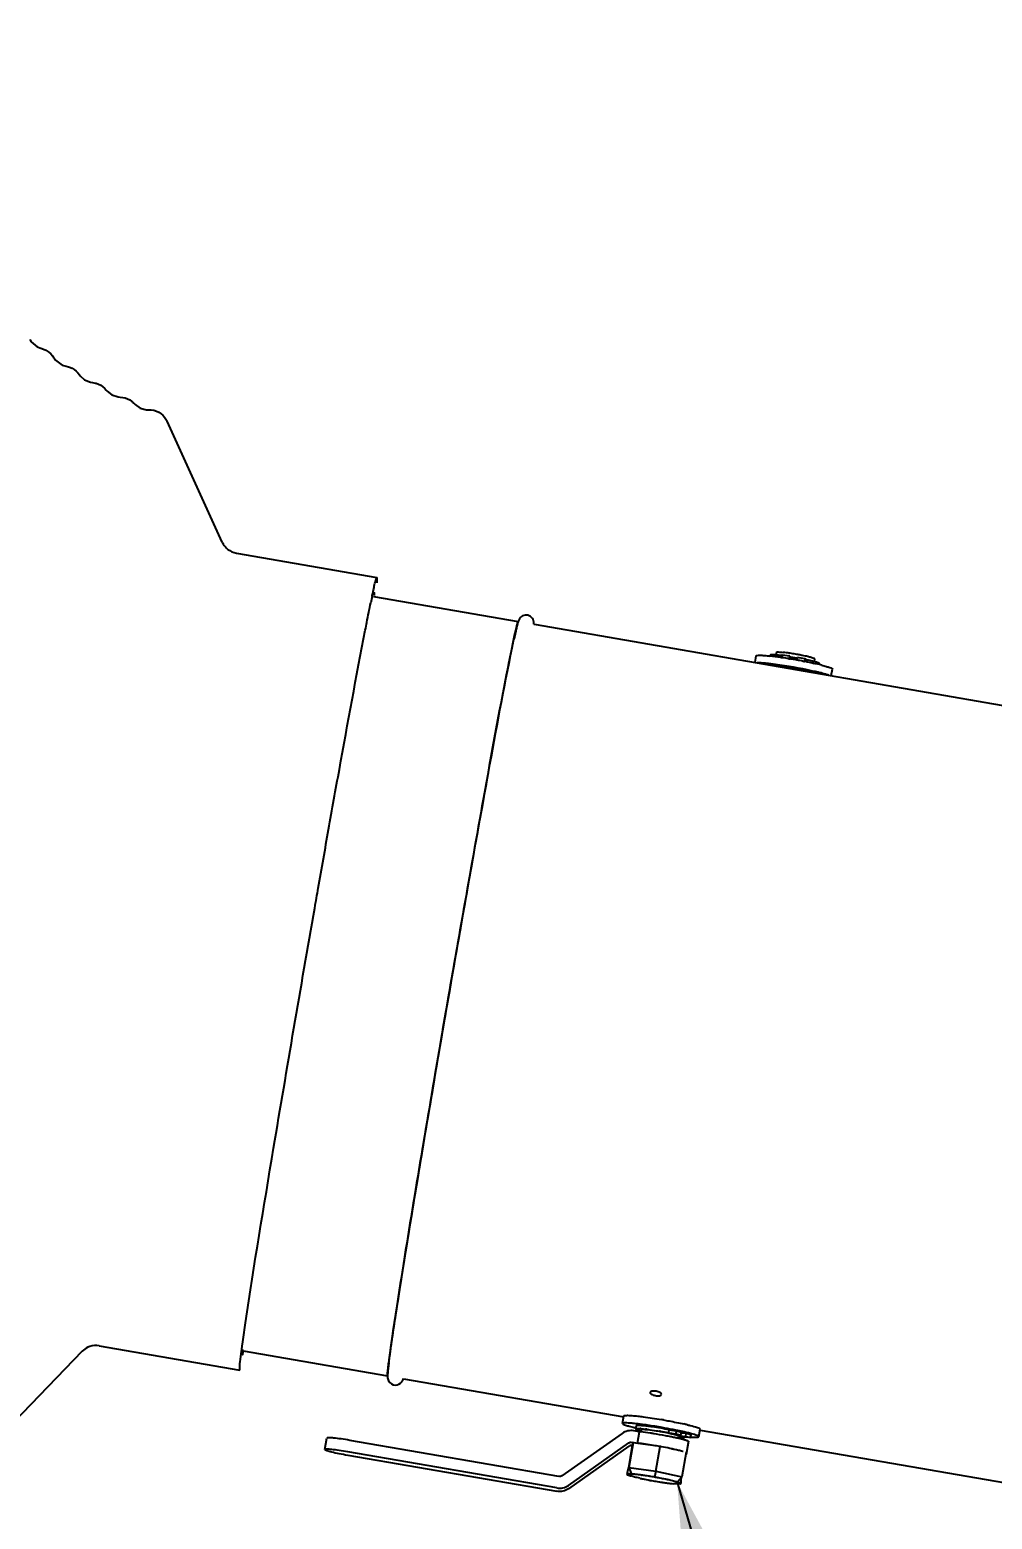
# Model space of a CAD drawing. Header units: millimetres. Extents: x 6781 to 13993, y -7973 to 4183.
# Drawn here: x 7874.6 to 8123.4, y 2833 to 3218.2 of the extents above; entities that cross this region are included whole.
import ezdxf

# ---------------------------------------------------------------- set-up
doc = ezdxf.new("R2010")
doc.units = ezdxf.units.MM
doc.header["$LTSCALE"] = 307.34
doc.header["$PDMODE"] = 3
doc.header["$PDSIZE"] = 8
doc.layers.get('0').update_dxf_attribs({"linetype": 'CONTINUOUS'})
doc.layers.get('Defpoints').update_dxf_attribs({"linetype": 'CONTINUOUS'})
doc.styles.get("Standard").update_dxf_attribs({"font": 'calibri.ttf'})
doc.dimstyles.new('DIMSTYLE_1', dxfattribs={"dimtxt": 40, "dimasz": 35, "dimexe": 1.5, "dimexo": 1, "dimgap": 1, "dimtad": 1, "dimdsep": 46, "dimtxsty": 'Standard', "dimblk": '_FILLED', "dimblk1": '_FILLED', "dimblk2": '_FILLED', "dimcen": 0.09, "dimazin": 2, "dimtp": 0.01, "dimtm": 0.01, "dimtfac": 1, "dimtofl": 0, "dimtmove": 0, "dimatfit": 3, "dimldrblk": '_FILLED', "dimfxl": 1, "dimtolj": 1, "dimarcsym": 0})
doc.dimstyles.get("Standard").update_dxf_attribs({"dimtxt": 35, "dimasz": 35, "dimexe": 1.5, "dimexo": 1, "dimtad": 1, "dimdsep": 46, "dimtxsty": 'Standard', "dimblk": '_FILLED', "dimblk1": '_FILLED', "dimblk2": '_FILLED', "dimcen": 0.09, "dimazin": 2, "dimtol": 1, "dimtp": 0.01, "dimtm": 0.01, "dimtfac": 1, "dimtofl": 0, "dimtmove": 0, "dimatfit": 3, "dimldrblk": '_FILLED', "dimfxl": 1, "dimtolj": 1, "dimarcsym": 0})

# ---------------------------------------------------------------- blocks, each defined once
blk = doc.blocks.new('_FILLED')
at = {"color": 0, "linetype": 'ByBlock'}
blk.add_solid([(0, 0), (-1, 0.214), (-1, -0.214)], dxfattribs=at)
blk = doc.blocks.new('*D575')
at = {"color": 0, "linetype": 'Continuous', "lineweight": -2}
for p, q in [((7353.4, 3070.86), (7353.4, 3460.04)), ((7388.4, 3458.54), (9950.73, 3458.54)), ((9985.73, 3045.68), (9985.73, 3460.04))]:
    blk.add_line(p, q, dxfattribs=at)
at = {"layer": 'Defpoints', "color": 0}
for p in [(9985.73, 3458.54), (7353.4, 3069.86), (9985.73, 3044.68)]:
    blk.add_point(p, dxfattribs=at)
at = {"color": 0, "linetype": 'ByBlock', "lineweight": -2, "xscale": 35, "yscale": 35, "zscale": 35, "rotation": 180}
blk.add_blockref('_FILLED', (7353.4, 3458.54), dxfattribs=at)
at = {"color": 0, "linetype": 'ByBlock', "lineweight": -2, "xscale": 35, "yscale": 35, "zscale": 35}
blk.add_blockref('_FILLED', (9985.73, 3458.54), dxfattribs=at)
at = {"color": 0, "lineweight": 25, "insert": (8687.25, 3479.94), "char_height": 40, "attachment_point": 5}
blk.add_mtext('\\A1;\\A1;C', dxfattribs=at)

msp = doc.modelspace()

# ---------------------------------------------------------------- linework, layer by layer
at = {"color": 0, "linetype": 'Continuous', "lineweight": 25}
for p, q in [((7874.55529, 3138.04516), (7874.55452, 3138.0467)), ((7877.39081, 3135.822), (7877.39859, 3135.82015)), ((7877.39816, 3135.81971), (7878.06543, 3135.61135)), ((7880.81357, 3133.2758), (7880.81261, 3133.27742)), ((7883.93226, 3131.14792), (7883.93734, 3131.14707)), ((7883.937, 3131.14662), (7884.59985, 3130.98802)), ((7890.2569, 3127.01031), (7890.7905, 3126.92422)), ((7890.7905, 3126.92422), (7890.79174, 3126.92409)), ((7890.7915, 3126.92363), (7891.4493, 3126.81264)), ((7897.37155, 3123.22413), (7897.92598, 3123.17266)), ((7897.92633, 3123.17216), (7898.57899, 3123.10695)), ((7904.73461, 3119.92573), (7905.30448, 3119.91126)), ((7905.30454, 3119.91075), (7905.95248, 3119.88996)), ((7924.30482, 3085.6749), (7910.04638, 3116.96041)), ((7927.98086, 3082.84345), (7964.2978, 3076.55739)), ((7964.29777, 3076.55739), (7964.26604, 3075.14255)), ((7963.06542, 3071.73566), (7963.08856, 3071.84419)), ((7963.44504, 3071.63064), (8000.78925, 3065.16677)), ((7963.59289, 3071.60505), (7963.59339, 3071.62733)), ((7963.63679, 3071.85645), (7963.63907, 3071.88895)), ((7961.23711, 3062.63453), (7961.24434, 3062.67173)), ((7961.28018, 3062.8944), (7961.28724, 3062.93055)), ((8000.0144, 3061.96362), (8000.071, 3062.21868)), ((8000.21729, 3062.8646), (8000.22432, 3062.8963)), ((8000.21799, 3062.86883), (8000.23702, 3062.95132)), ((8000.23706, 3062.952), (8000.21812, 3062.86962)), ((8000.22432, 3062.8963), (8000.23568, 3062.94366)), ((8000.78976, 3065.16667), (8000.78899, 3065.16681)), ((8000.78953, 3065.16609), (8000.78917, 3065.16657)), ((8000.79127, 3065.1664), (8000.78976, 3065.16667)), ((8004.9227, 3064.45132), (8160.56444, 3037.51145)), ((7999.11047, 3058.0926), (7999.08475, 3057.96628)), ((7999.16531, 3058.41877), (7999.14044, 3058.29774)), ((7999.18772, 3058.03695), (7999.19522, 3058.07407)), ((7999.19673, 3058.09065), (7999.20385, 3058.12548)), ((7999.19777, 3058.03618), (7999.20533, 3058.07329)), ((7999.25351, 3058.36791), (7999.26082, 3058.40357)), ((7999.83989, 3061.16369), (7999.89368, 3061.41242)), ((8062.04773, 3054.56361), (8062.34818, 3056.29036)), ((8065.93759, 3056.21031), (8065.98242, 3056.46797)), ((8067.58194, 3057.20211), (8067.4601, 3056.50185)), ((8068.82023, 3056.35905), (8068.73164, 3055.8499)), ((8068.74004, 3055.85133), (8068.86611, 3055.83291)), ((8069.05823, 3056.48654), (8068.82023, 3056.35905)), ((8068.86611, 3055.83291), (8068.9649, 3055.81837)), ((8069.05823, 3056.48654), (8068.9425, 3055.8214)), ((8071.02703, 3056.15185), (8069.05823, 3056.48654)), ((8070.69535, 3055.55041), (8070.91385, 3055.51489)), ((8070.82359, 3056.97593), (8070.92988, 3056.96026)), ((8070.91385, 3055.51489), (8071.09092, 3055.48583)), ((8071.02703, 3056.15185), (8070.9151, 3055.50856)), ((8071.16402, 3055.89), (8071.02703, 3056.15185)), ((8071.16402, 3055.89), (8071.09274, 3055.48034)), ((8072.99582, 3055.81716), (8072.88344, 3055.17125)), ((8074.96462, 3055.48247), (8072.99582, 3055.81716)), ((8074.51194, 3054.87813), (8074.74123, 3054.83417)), ((8074.74123, 3054.83417), (8074.84082, 3054.81494)), ((8074.96462, 3055.48247), (8074.84765, 3054.8102)), ((8075.39551, 3055.24127), (8074.96462, 3055.48247)), ((8075.30442, 3054.71777), (8075.39551, 3055.24127)), ((8077.11757, 3054.35089), (8077.23096, 3054.3264)), ((8077.43392, 3055.4879), (8077.31135, 3054.78348)), ((8078.64009, 3053.96133), (8078.69147, 3054.25664)), ((8081.75471, 3051.15255), (8082.05213, 3052.86193)), ((7969.04357, 2884.98639), (7969.07416, 2885.1864)), ((7930.22806, 2883.18727), (7930.32233, 2883.81987)), ((7892.50585, 2877.89096), (7928.82279, 2871.6049)), ((7967.36475, 2873.33038), (7967.90957, 2877.34724)), ((7967.82128, 2877.41347), (7967.80355, 2877.28861)), ((7967.82128, 2877.41347), (7967.80925, 2877.32261)), ((7967.81435, 2877.35844), (7967.8096, 2877.32257)), ((7967.82662, 2877.45101), (7967.80996, 2877.3338)), ((7967.89547, 2877.24809), (7967.92011, 2877.42126)), ((7967.89553, 2877.24839), (7967.90428, 2877.31003)), ((7967.90428, 2877.31003), (7967.92309, 2877.43668)), ((7967.90938, 2877.34585), (7967.90957, 2877.34724)), ((7967.90957, 2877.34724), (7967.92286, 2877.43671)), ((7967.91475, 2877.38367), (7967.91918, 2877.41477)), ((7967.91571, 2877.39031), (7967.92017, 2877.42163)), ((7967.91918, 2877.41477), (7967.92011, 2877.42126)), ((7888.09199, 2876.45977), (7864.14774, 2851.78673)), ((7929.27328, 2876.48958), (7929.32772, 2876.89524)), ((7929.67556, 2876.53164), (7967.01977, 2870.06777)), ((7967.24337, 2873.12558), (7967.2432, 2873.12419)), ((7967.36154, 2873.30473), (7967.36482, 2873.33077)), ((7967.36187, 2873.30658), (7967.36475, 2873.33038)), ((7967.36487, 2873.3305), (7967.36805, 2873.35574)), ((7928.82279, 2871.6049), (7928.85456, 2873.01973)), ((7967.01977, 2870.06777), (7967.02279, 2870.076)), ((7967.0198, 2870.06797), (7967.02137, 2870.06779)), ((7967.04559, 2870.12235), (7967.04419, 2870.05437)), ((7967.04662, 2870.14087), (7967.04502, 2870.05449)), ((7967.04608, 2870.1406), (7967.04559, 2870.12235)), ((7967.24094, 2872.31205), (7967.22868, 2872.20622)), ((7967.27038, 2872.56224), (7967.28889, 2872.716)), ((7971.15322, 2869.35231), (8028.11744, 2859.49244)), ((8034.91954, 2865.81873), (8034.91726, 2865.80759)), ((8037.87074, 2865.28099), (8037.87371, 2865.3074)), ((8027.81875, 2857.78327), (8028.16072, 2859.74867)), ((8031.7059, 2859.681), (8031.77473, 2859.67325)), ((7950.84137, 2851.06017), (7951.35433, 2854.00827)), ((8027.72068, 2855.21656), (8012.07009, 2844.22354)), ((8032.13952, 2855.63769), (8030.70778, 2855.88551)), ((8031.30635, 2857.17643), (8031.16956, 2856.39027)), ((8031.62656, 2852.68959), (8032.13952, 2855.63769)), ((8032.5981, 2856.14171), (8032.4995, 2855.57505)), ((8039.77402, 2856.14437), (8039.63723, 2855.35821)), ((8039.63723, 2855.35821), (8041.61857, 2855.10279)), ((8039.77402, 2856.14437), (8041.75536, 2855.88895)), ((8040.46723, 2854.2937), (8040.30859, 2854.32601)), ((8041.02419, 2854.98296), (8040.62894, 2855.02758)), ((8041.61857, 2855.10279), (8041.75536, 2855.88895)), ((8041.61857, 2855.10279), (8042.86919, 2854.77469)), ((8041.75536, 2855.88895), (8043.00598, 2855.56085)), ((8042.86919, 2854.77469), (8041.87697, 2854.88669)), ((8041.87955, 2854.69947), (8044.11981, 2854.44658)), ((8042.02429, 2855.96345), (8041.91346, 2855.98658)), ((8042.45008, 2854.4275), (8042.35525, 2853.88253)), ((8042.86919, 2854.77469), (8043.00598, 2855.56085)), ((8042.9377, 2855.38162), (8044.2566, 2855.23274)), ((8043.81397, 2854.26242), (8043.87877, 2854.17991)), ((8045.37042, 2854.11848), (8043.94926, 2854.24991)), ((8044.11981, 2854.44658), (8044.2566, 2855.23274)), ((8044.11981, 2854.44658), (8045.37042, 2854.11848)), ((8044.25681, 2855.46626), (8044.20473, 2855.47868)), ((8044.2566, 2855.23274), (8045.50721, 2854.90464)), ((8045.37042, 2854.11848), (8045.50721, 2854.90464)), ((8047.52271, 2854.35485), (8047.86468, 2856.32024)), ((8047.82337, 2856.08156), (8126.79639, 2842.4122)), ((7950.84134, 2851.06001), (7950.84091, 2851.05488)), ((8010.81035, 2841.10821), (7956.75255, 2850.46501)), ((8011.32331, 2844.05631), (7957.26551, 2853.41311)), ((8013.79745, 2841.77715), (8029.44804, 2852.77017)), ((8029.44804, 2851.90343), (8013.79745, 2840.91041)), ((8030.31864, 2852.20894), (8029.20723, 2845.82139)), ((8030.5568, 2852.74528), (8029.44539, 2846.35773)), ((8030.19482, 2852.93741), (8031.62656, 2852.68959)), ((8030.2918, 2852.05387), (8030.19482, 2852.07066)), ((8030.5568, 2852.74528), (8030.31864, 2852.20894)), ((8037.49894, 2851.81734), (8030.5568, 2852.74528)), ((8036.38753, 2845.42979), (8037.49894, 2851.81734)), ((8037.50136, 2851.81514), (8037.38292, 2851.8363)), ((8037.59919, 2851.79756), (8037.50136, 2851.81514)), ((8037.81186, 2851.75903), (8037.59919, 2851.79756)), ((8041.48248, 2850.94725), (8040.56348, 2851.14798)), ((8044.20292, 2850.35305), (8043.09151, 2843.9655)), ((8044.8397, 2853.18681), (8044.32674, 2850.23871)), ((8044.32674, 2849.8772), (8044.8397, 2852.8253)), ((8044.32674, 2849.8772), (8044.32674, 2850.23871)), ((8044.8397, 2852.8253), (8044.8397, 2853.18681)), ((7956.75255, 2849.59827), (8010.81035, 2840.24146)), ((8029.20723, 2845.82139), (8029.44539, 2846.35773)), ((8029.44539, 2846.35773), (8030.08707, 2844.68751)), ((8029.44539, 2846.35773), (8036.38753, 2845.42979)), ((8029.7457, 2844.54364), (8029.88082, 2844.22302)), ((8032.36854, 2843.58843), (8032.4408, 2843.57285)), ((8032.58516, 2844.4293), (8032.65992, 2844.41935)), ((8032.58824, 2844.42926), (8032.65998, 2844.41971)), ((8032.65638, 2844.43157), (8032.59291, 2844.44008)), ((8036.38753, 2845.42979), (8036.09914, 2843.88388)), ((8036.38753, 2845.42979), (8043.09151, 2843.9655)), ((8039.19748, 2842.40917), (8039.12573, 2842.41872)), ((8039.12927, 2842.4065), (8039.19273, 2842.39799)), ((8041.90496, 2842.61577), (8043.09151, 2843.9655)), ((8043.04778, 2843.86715), (8042.93223, 2843.60687)), ((8042.93852, 2843.4599), (8042.95905, 2843.56462))]:
    msp.add_line(p, q, dxfattribs=at)
for points in [[(7874.55499, 3138.04617), (7874.88065, 3137.51003), (7876.4236, 3136.18341), (7877.39081, 3135.822)], [(7880.81351, 3133.27663), (7881.21598, 3132.70878), (7882.90757, 3131.45201), (7883.93226, 3131.14792)], [(7887.40978, 3128.91655), (7887.58095, 3128.68429), (7888.71211, 3127.65536), (7890.2569, 3127.01031)], [(7894.31827, 3124.98689), (7894.5309, 3124.73735), (7895.77065, 3123.76453), (7897.37155, 3123.22413)], [(7901.50749, 3121.51282), (7901.7721, 3121.24395), (7903.10318, 3120.35128), (7904.73461, 3119.92573)], [(8042.95905, 2843.56462), (8042.98842, 2843.69105), (8043.01635, 2843.78597), (8043.04781, 2843.86736)]]:
    msp.add_lwpolyline(points, dxfattribs=at)
for centre, radius, start, end in [((8256.30507, 3009.3274), 299.80708, 167.9853728, 168.3204757), ((8158.26069, 3026.89184), 162.18132, 167.3828563, 168.0055769), ((8158.07572, 3026.92561), 161.99337, 167.3802187, 168.0036631), ((8162.42649, 3026.08103), 166.32866, 167.4274932, 167.9980575), ((8142.06816, 3030.58927), 145.47731, 167.4425465, 167.7676888), ((8153.13949, 3028.14944), 156.8142, 167.5473857, 167.7535652), ((8110.70413, 3037.54923), 113.35026, 167.0922575, 167.5615906), ((8095.77669, 3040.904), 98.05059, 167.0550227, 167.444514), ((8057.46515, 3049.82772), 58.71371, 166.0758303, 167.0835525), ((8030.88347, 3056.39926), 31.33179, 165.255045, 166.0427047), ((8020.93156, 3058.92705), 21.06271, 164.9867961, 165.2070208), ((8018.63062, 3059.54398), 18.6805, 164.7834486, 164.9862837), ((8295.28936, 2997.68481), 302.28807, 167.9880323, 168.4095765), ((8296.43114, 2997.44977), 303.45377, 167.9894919, 168.4094166), ((8194.94457, 3019.07823), 199.59214, 167.7543621, 167.9728684), ((8057.99713, 2986.87852), 67.80093, 83.1100681, 83.5963705), ((8058.33113, 2988.77619), 67.86913, 83.109798, 83.5909659), ((8056.61265, 2974.60656), 82.14258, 82.4962442, 83.1054857), ((8065.65978, 3035.47864), 21.10341, 85.2114901, 85.4966602), ((8053.94495, 2954.4032), 102.52131, 81.7025396, 82.4926276), ((8051.72162, 2939.00085), 118.08329, 81.4791915, 81.6032763), ((8050.72243, 2932.35996), 124.79893, 81.1198677, 81.477269), ((8065.87078, 3026.05988), 31.30287, 83.498289, 83.6336498), ((8064.92755, 3017.99565), 39.42205, 82.355097, 83.4633771), ((8049.54602, 2924.81409), 132.43595, 80.8108175, 81.1209627), ((8063.25291, 3005.354), 52.17412, 81.6566995, 82.3792616), ((8062.08147, 2997.32284), 60.29026, 81.3608314, 81.5605838), ((8048.62955, 2919.16984), 138.15412, 80.3791532, 80.6432068), ((8061.01501, 2990.37999), 67.31453, 80.1694624, 81.3510732), ((8064.48384, 3010.35146), 45.93984, 80.1573313, 81.6670868), ((8061.01332, 2990.49654), 66.20237, 80.6823596, 81.1931417), ((8048.37006, 2917.63893), 139.70688, 80.1571479, 80.3791589), ((8060.47248, 2987.18607), 69.55673, 80.1788892, 80.6842445), ((8048.21929, 2916.76651), 140.59222, 79.8950421, 80.1573898), ((8060.42499, 2986.89774), 69.84893, 79.662515, 80.1808532), ((8064.08551, 3007.94251), 48.38143, 79.4396691, 80.1802225), ((8060.66123, 2988.26574), 69.45814, 79.6432154, 80.1796875), ((8048.3565, 2917.53489), 139.81169, 79.7308624, 79.8951503), ((8061.48099, 2992.66946), 64.9788, 78.7335727, 79.6561917), ((8048.8863, 2920.44704), 136.85174, 79.4004643, 79.7317675), ((8049.80276, 2925.35002), 131.86384, 79.1998428, 79.4000086), ((8062.87586, 2999.73424), 57.77765, 78.5527743, 78.7214039), ((8064.21282, 3006.2689), 51.10763, 77.7448948, 78.5678629), ((8051.24573, 2932.85717), 124.21927, 78.8266276, 79.0503009), ((8066.65205, 3017.49076), 39.62373, 76.9646601, 77.747279), ((8052.34543, 2938.42181), 118.54701, 78.5916256, 78.8268941), ((8063.47546, 2999.33645), 57.16149, 77.4367842, 77.9636129), ((8068.03641, 3023.51534), 33.44216, 76.8129611, 76.9472249), ((8055.19108, 2952.4096), 104.27271, 77.8612254, 78.6040608), ((8067.17749, 3015.7145), 40.37037, 75.9019029, 77.5090147), ((8061.07725, 2979.54635), 76.5049, 76.6909481, 77.8104778), ((8065.17375, 2996.46542), 57.10587, 76.1856614, 76.6692089), ((8066.02413, 3000.54244), 54.93392, 75.9930656, 76.6707555), ((8066.88679, 3003.4549), 49.90953, 75.9795037, 76.1794278), ((8067.67584, 3006.61673), 46.65073, 75.8142082, 75.9789186), ((8063.09427, 2861.26), 96.58254, 172.9431369, 173.4148124), ((8063.06307, 2861.26362), 96.55113, 172.9438268, 173.4148278), ((8082.05875, 2858.86158), 115.60301, 172.8025981, 173.1934655), ((8081.11345, 2858.97615), 114.6508, 172.8206388, 173.1927502), ((8088.94494, 2858.00516), 122.54226, 172.808901, 173.1052027), ((8095.44301, 2857.18242), 129.09211, 172.8140693, 173.0888841), ((8026.57706, 2865.33873), 59.74439, 173.3993863, 174.1344694), ((8046.20478, 2863.10583), 79.49883, 173.1684702, 173.5040813), ((8048.59126, 2862.86313), 81.89715, 173.1982749, 173.5239364), ((8061.05572, 2861.3819), 94.44937, 173.1078216, 173.3545575), ((8054.63911, 2862.15107), 87.98676, 173.2022241, 173.3680018), ((8037.00972, 2868.99989), 4.06755, 258.5261178, 260.1775493), ((8025.60257, 2806.62286), 51.41648, 83.6831125, 84.541618), ((8014.22517, 2721.30719), 139.49274, 80.0150954, 80.2475648), ((8044.57562, 2913.12629), 58.04403, 256.3132978, 256.5924952), ((8026.82475, 2806.66596), 49.25929, 83.4166959, 83.8060832), ((8031.06465, 2838.1788), 18.31703, 85.4551175, 86.0723424), ((8030.84869, 2835.41543), 21.08882, 85.2850559, 85.4651324), ((8032.89277, 2848.30328), 7.90878, 87.3551203, 87.7125229), ((8027.90773, 2807.25159), 49.40772, 82.8025586, 83.2032142), ((8028.03649, 2807.97183), 49.47413, 82.7947181, 83.2038915), ((8031.27991, 2828.55894), 27.72178, 83.626084, 84.1962125), ((8015.12236, 2726.75558), 131.9764, 79.986848, 81.653639), ((8018.54734, 2746.22215), 110.27307, 79.3789598, 80.9707365), ((8025.72759, 2787.49198), 69.16714, 80.1801643, 80.3579893), ((8022.19345, 2767.18817), 89.87943, 80.1186874, 80.3048672), ((8022.89923, 2771.07231), 85.93179, 78.7679896, 80.1378667), ((8015.00584, 2725.53049), 133.20313, 78.8246302, 80.0291145), ((8020.51519, 2756.59143), 99.71874, 78.5511926, 79.3921456), ((8024.49884, 2776.16079), 79.74798, 77.6865119, 78.4492647), ((8032.79825, 2821.35939), 34.56684, 76.9066891, 77.0603877), ((8033.9472, 2826.25764), 29.53565, 76.1189135, 76.9250169), ((8018.00859, 2740.87254), 117.57002, 78.5942487, 78.8111455), ((8019.46113, 2748.05615), 110.24103, 78.248593, 78.5959418), ((8026.88111, 2787.14277), 68.5106, 77.4479865, 77.6743389), ((8028.83912, 2795.89558), 59.54146, 76.8785005, 77.4566425), ((8022.85158, 2764.22264), 93.72283, 77.5286291, 78.1957767), ((8043.92406, 2871.65171), 17.57595, 265.2431468, 266.5383863), ((8043.65723, 2867.41926), 13.33512, 266.5847365, 266.857545), ((8043.54421, 2865.30829), 11.22112, 266.842885, 267.6460852), ((8025.4947, 2776.24518), 81.4132, 77.3487482, 77.5176948), ((8028.0072, 2787.357), 70.02088, 76.6249486, 77.3633414), ((8028.16341, 2788.51015), 70.85409, 76.6937507, 77.360019), ((8033.35043, 2809.61732), 47.12827, 75.2237705, 76.6193681), ((8037.99118, 2831.4427), 19.84724, 73.8542901, 74.34122), ((8037.53079, 2830.9168), 23.45502, 74.3423043, 74.8319786), ((8035.82964, 2843.42867), 7.00799, 155.1083583, 160.7153315), ((8035.8204, 2843.4322), 6.99815, 165.9867943, 170.1341851), ((8035.82375, 2843.43057), 7.0018, 160.7141083, 165.9804739), ((8029.64488, 2845.30718), 0.94004, 240.0789627, 242.0970534), ((8033.35756, 2855.44884), 11.75207, 252.7918567, 253.0965727), ((8025.49579, 2791.12333), 53.77569, 82.4212152, 83.4081342), ((8048.11328, 2916.2237), 74.31032, 257.7154075, 258.9978224), ((8047.15633, 2912.0583), 70.04857, 257.8731913, 258.2301765), ((8022.14766, 2766.17955), 78.94285, 80.9796834, 82.3475954), ((8023.0135, 2772.3863), 72.67645, 81.5061614, 82.3725144), ((8050.59104, 2928.75886), 87.09863, 258.2591813, 259.658442), ((8020.96148, 2758.57662), 86.63775, 80.9933706, 81.512922), ((8051.79846, 2934.96074), 93.40628, 258.9723364, 260.0672261), ((8019.46755, 2749.07607), 96.25504, 80.8608342, 81.0003878), ((8020.30766, 2754.19679), 91.06592, 80.8709762, 81.0183594), ((8019.54426, 2749.48504), 95.83911, 80.052271, 80.8672889), ((8018.59136, 2743.63449), 101.76671, 80.0936427, 80.8604026), ((8052.65398, 2939.76997), 98.30121, 259.6276908, 260.0587813), ((8052.53855, 2939.05375), 97.57582, 260.0529399, 260.9170916), ((8051.27591, 2931.51497), 89.92206, 260.0164719, 261.5309525), ((8019.2352, 2747.86495), 97.4886, 79.7811421, 80.0386544), ((8019.37021, 2748.4517), 96.88698, 79.798359, 80.0564541), ((8019.13164, 2747.06794), 98.30137, 79.6276915, 80.0587808), ((8019.63752, 2749.93758), 95.37725, 79.6267397, 79.7983052), ((8019.32974, 2748.37951), 96.96544, 79.3726797, 79.7821776), ((8019.93982, 2751.58771), 93.69966, 79.3778196, 79.6268884), ((8021.19465, 2758.07945), 87.09839, 78.2591793, 79.6584439), ((8050.12314, 2923.63761), 81.9717, 260.8831723, 262.2923791), ((8021.30392, 2758.76702), 86.39192, 78.5325603, 79.3893245), ((8020.98382, 2757.0907), 88.09862, 78.5446569, 79.3851614), ((8048.9176, 2915.52556), 73.75968, 261.513668, 262.3712512), ((8023.95775, 2771.88639), 73.00684, 78.0203764, 78.5267352), ((8023.99348, 2771.98317), 72.90508, 78.0307418, 78.5383696), ((8024.75694, 2775.38523), 69.42981, 77.8101894, 78.2313598), ((8027.41954, 2788.03783), 56.48862, 76.8435164, 78.0548029), ((8027.69812, 2789.31188), 55.18482, 76.8226594, 78.0622519), ((8046.38668, 2896.44921), 54.51615, 262.4221608, 263.399837), ((8028.60634, 2792.9496), 51.44869, 76.3938912, 77.8701874), ((8044.34849, 2878.70766), 36.65791, 263.3771357, 264.7386706), ((8037.91475, 2829.25554), 13.9633, 73.2725351, 73.5426134), ((8038.36746, 2830.75916), 12.393, 72.8129388, 73.2761694), ((8035.95005, 2843.40853), 7.01358, 350.1339991, 357.2186312), ((8035.96995, 2843.40676), 6.99362, 357.225191, 0.4368707)]:
    msp.add_arc(centre, radius, start, end, dxfattribs=at)
for points, knots in [([(7878.06543, 3135.61135), (7878.37893, 3135.49078), (7879.47379, 3134.9566), (7880.3552, 3134.03342), (7880.80555, 3133.28073)], [0, 0, 0, 0, 0.276901798, 1, 1, 1, 1]), ([(7884.59985, 3130.98802), (7884.90753, 3130.89303), (7886.00045, 3130.45014), (7886.91488, 3129.61834), (7887.40208, 3128.91882)], [0, 0, 0, 0, 0.274173972, 1, 1, 1, 1]), ([(7891.4493, 3126.81264), (7891.7492, 3126.74183), (7892.84065, 3126.38535), (7893.78684, 3125.63976), (7894.31061, 3124.98852)], [0, 0, 0, 0, 0.269389107, 1, 1, 1, 1]), ([(7898.57899, 3123.10695), (7899.42301, 3122.96707), (7900.50895, 3122.48005), (7901.32811, 3121.70892), (7901.50803, 3121.51069)], [0, 0, 0, 0, 0.761669202, 1, 1, 1, 1]), ([(7905.95248, 3119.88996), (7906.8636, 3119.80159), (7908.5813, 3119.13418), (7909.70561, 3117.70812), (7910.04638, 3116.96041)], [0, 0, 0, 0, 0.526970936, 1, 1, 1, 1]), ([(7924.30482, 3085.6749), (7924.38064, 3085.50854), (7924.75165, 3084.80063), (7925.29952, 3084.18437), (7925.78712, 3083.80808)], [0, 0, 0, 0, 0.228892045, 1, 1, 1, 1]), ([(7963.08856, 3071.84419), (7963.23575, 3072.53346), (7963.50481, 3073.67559), (7963.81829, 3075.28215), (7964.11545, 3075.94861), (7964.19231, 3076.57564), (7964.29778, 3076.55743)], [0, 0, 0, 0, 0.433615788, 0.745569271, 0.934154393, 1, 1, 1, 1]), ([(7961.28724, 3062.93055), (7961.4174, 3063.59738), (7961.88145, 3065.9621), (7962.35476, 3068.32504), (7962.70543, 3070.01954)], [0, 0, 0, 0, 0.281937725, 1, 1, 1, 1]), ([(7963.63907, 3071.88895), (7963.65141, 3072.06818), (7963.62927, 3072.24429), (7963.679, 3072.60508), (7963.61557, 3072.61603)], [0, 0, 0, 0, 0.736211982, 1, 1, 1, 1]), ([(8004.87621, 3064.96266), (8004.81998, 3065.42173), (8004.39882, 3066.35728), (8003.01039, 3066.97772), (8001.49146, 3066.5429), (8000.96736, 3065.62426), (8000.80345, 3065.13148)], [0, 0, 0, 0, 0.24176899, 0.492178454, 0.728528829, 1, 1, 1, 1]), ([(7951.80038, 3011.3754), (7952.72175, 3016.55068), (7955.80678, 3033.73723), (7958.94243, 3050.91565), (7961.28018, 3062.8944)], [0, 0, 0, 0, 0.30104422, 1, 1, 1, 1]), ([(8000.47345, 3064.30718), (8000.43866, 3064.1776), (8000.26851, 3063.51719), (8000.1158, 3062.85243), (7999.99582, 3062.31796)], [0, 0, 0, 0, 0.196741656, 1, 1, 1, 1]), ([(8000.47345, 3064.30718), (8000.43869, 3064.17759), (8000.26864, 3063.51716), (8000.11589, 3062.85242), (7999.99588, 3062.31795)], [0, 0, 0, 0, 0.196739443, 1, 1, 1, 1]), ([(8000.071, 3062.21868), (8000.11796, 3062.42931), (8000.27562, 3063.12649), (8000.43955, 3063.82246), (8000.56698, 3064.30493)], [0, 0, 0, 0, 0.301893588, 1, 1, 1, 1]), ([(8000.78921, 3065.16657), (8000.71027, 3065.17987), (8000.63598, 3064.72111), (8000.53218, 3064.52612), (8000.47345, 3064.30718)], [0, 0, 0, 0, 0.260991024, 1, 1, 1, 1]), ([(8000.78926, 3065.16656), (8000.7099, 3065.17857), (8000.63684, 3064.72255), (8000.53217, 3064.5259), (8000.47345, 3064.30718)], [0, 0, 0, 0, 0.261670444, 1, 1, 1, 1]), ([(8000.67471, 3064.70834), (8000.65947, 3064.65449), (8000.62859, 3064.54308), (8000.59871, 3064.4314), (8000.58349, 3064.37373)], [0, 0, 0, 0, 0.484065151, 1, 1, 1, 1]), ([(8000.60505, 3064.44701), (8000.6316, 3064.54463), (8000.71113, 3064.80159), (8000.76845, 3065.07857), (8000.86763, 3065.21688)], [0, 0, 0, 0, 0.372809482, 1, 1, 1, 1]), ([(8004.89488, 3064.48992), (8004.89825, 3064.49022), (8004.90519, 3064.49048), (8004.91212, 3064.49012), (8004.91566, 3064.48977)], [0, 0, 0, 0, 0.488173712, 1, 1, 1, 1]), ([(7969.04338, 2884.98536), (7971.05528, 2898.14634), (7976.08859, 2928.69732), (7984.10882, 2975.7497), (7992.06982, 3020.39779), (7997.05573, 3047.65427), (7999.25352, 3058.36796)], [0, 0, 0, 0, 0.22693813, 0.527750323, 0.813579715, 1, 1, 1, 1]), ([(7969.07414, 2885.1864), (7971.09092, 2898.36456), (7976.12429, 2928.91099), (7984.139, 2975.92141), (7992.08561, 3020.48518), (7997.06085, 3047.67921), (7999.25351, 3058.36791)], [0, 0, 0, 0, 0.227503222, 0.528284803, 0.813799212, 1, 1, 1, 1]), ([(7999.14044, 3058.29774), (7996.59303, 3045.87973), (7990.89916, 3014.44568), (7985.31728, 2982.99732), (7982.04079, 2964.01321)], [0, 0, 0, 0, 0.396870798, 1, 1, 1, 1]), ([(7999.14047, 3058.29774), (7996.59305, 3045.87973), (7990.89915, 3014.44569), (7985.31728, 2982.99732), (7982.04079, 2964.01321)], [0, 0, 0, 0, 0.396870801, 1, 1, 1, 1]), ([(7999.25352, 3058.36796), (7999.29574, 3058.5738), (7999.45374, 3059.34098), (7999.6142, 3060.10765), (7999.73368, 3060.66822)], [0, 0, 0, 0, 0.26826521, 1, 1, 1, 1]), ([(8062.34831, 3056.29009), (8062.36348, 3056.38163), (8062.81134, 3056.41952), (8063.4068, 3056.43919), (8064.56677, 3056.36112), (8065.41397, 3056.27649), (8065.90706, 3056.22116)], [0, 0, 0, 0, 0.077526304, 0.273523954, 0.58545988, 1, 1, 1, 1]), ([(8065.55909, 3054.25643), (8065.25208, 3054.29085), (8064.28265, 3054.38935), (8063.30787, 3054.47528), (8062.64192, 3054.46137)], [0, 0, 0, 0, 0.316848628, 1, 1, 1, 1]), ([(8067.31676, 3056.5169), (8066.99121, 3056.54253), (8066.66356, 3056.51154), (8066.00352, 3056.58805), (8065.98243, 3056.46799)], [0, 0, 0, 0, 0.728171355, 1, 1, 1, 1]), ([(8078.3408, 3052.03258), (8077.41215, 3052.25276), (8073.36928, 3053.11738), (8069.28744, 3053.80875), (8066.13069, 3054.18982)], [0, 0, 0, 0, 0.230861203, 1, 1, 1, 1]), ([(8067.58214, 3057.20203), (8067.58989, 3057.2473), (8067.8102, 3057.2669), (8068.32243, 3057.28137), (8068.91461, 3057.21737), (8069.3418, 3057.16971)], [0, 0, 0, 0, 0.07760924, 0.273631785, 1, 1, 1, 1]), ([(8076.77038, 3055.78829), (8076.69325, 3055.8114), (8076.32733, 3055.91601), (8075.9577, 3056.0072), (8075.66559, 3056.07565)], [0, 0, 0, 0, 0.211599965, 1, 1, 1, 1]), ([(8077.43364, 3055.48799), (8077.44504, 3055.55463), (8077.11041, 3055.66306), (8076.94049, 3055.73732), (8076.77038, 3055.78829)], [0, 0, 0, 0, 0.275721335, 1, 1, 1, 1]), ([(8077.36294, 3054.77747), (8077.30585, 3054.79276), (8077.18865, 3054.82365), (8077.07123, 3054.85371), (8077.01102, 3054.86892)], [0, 0, 0, 0, 0.487597414, 1, 1, 1, 1]), ([(8078.6634, 3054.31138), (8078.64265, 3054.33096), (8078.47932, 3054.43496), (8078.29536, 3054.49533), (8078.14063, 3054.54756)], [0, 0, 0, 0, 0.14872919, 1, 1, 1, 1]), ([(8078.6913, 3054.25647), (8078.69289, 3054.2651), (8078.68713, 3054.28726), (8078.6724, 3054.30288), (8078.6634, 3054.31138)], [0, 0, 0, 0, 0.414760404, 1, 1, 1, 1]), ([(8066.62148, 3053.77466), (8068.1961, 3053.67412), (8071.47438, 3053.16028), (8074.73298, 3052.56159), (8076.41507, 3052.14152)], [0, 0, 0, 0, 0.476456164, 1, 1, 1, 1]), ([(8081.0646, 3051.27451), (8080.94087, 3051.31972), (8080.29666, 3051.53609), (8079.63935, 3051.71068), (8079.10839, 3051.8449)], [0, 0, 0, 0, 0.193888544, 1, 1, 1, 1]), ([(8079.3203, 3053.84298), (8079.71437, 3053.74457), (8080.38864, 3053.56825), (8081.28911, 3053.29266), (8081.74954, 3053.10726), (8082.06468, 3052.93863), (8082.05201, 3052.8622)], [0, 0, 0, 0, 0.415528371, 0.726192354, 0.920741831, 1, 1, 1, 1]), ([(7948.21185, 2991.05231), (7948.51435, 2992.77895), (7949.7037, 2999.55452), (7950.90188, 3006.32854), (7951.80038, 3011.3754)], [0, 0, 0, 0, 0.254818553, 1, 1, 1, 1]), ([(7930.32233, 2883.81987), (7932.57585, 2898.90354), (7938.48985, 2934.65873), (7944.59004, 2970.37966), (7948.21185, 2991.05231)], [0, 0, 0, 0, 0.420851844, 1, 1, 1, 1]), ([(7982.04079, 2964.01321), (7979.04383, 2946.64874), (7974.19303, 2917.8141), (7969.4631, 2888.95493), (7967.82662, 2877.45101)], [0, 0, 0, 0, 0.602620799, 1, 1, 1, 1]), ([(7982.04079, 2964.01321), (7980.70347, 2956.26472), (7976.22778, 2930.04243), (7971.82484, 2903.80572), (7968.99007, 2885.28264)], [0, 0, 0, 0, 0.295583291, 1, 1, 1, 1]), ([(7968.99007, 2885.28264), (7968.87705, 2884.54416), (7968.47839, 2881.92246), (7968.08938, 2879.29926), (7967.82128, 2877.41347)], [0, 0, 0, 0, 0.281723279, 1, 1, 1, 1]), ([(7967.92011, 2877.42126), (7968.00069, 2877.98706), (7968.37468, 2880.57702), (7968.76472, 2883.16463), (7969.07414, 2885.1864)], [0, 0, 0, 0, 0.218397603, 1, 1, 1, 1]), ([(7967.92017, 2877.42163), (7967.99888, 2877.97425), (7968.36311, 2880.49734), (7968.74269, 2883.0182), (7969.04357, 2884.98639)], [0, 0, 0, 0, 0.218965935, 1, 1, 1, 1]), ([(7929.32772, 2876.89524), (7929.38864, 2877.34647), (7929.67759, 2879.4454), (7929.98351, 2881.54195), (7930.22806, 2883.18727)], [0, 0, 0, 0, 0.214904975, 1, 1, 1, 1]), ([(7890.11551, 2877.71978), (7889.91272, 2877.65382), (7889.16896, 2877.35846), (7888.50005, 2876.88025), (7888.09199, 2876.45977)], [0, 0, 0, 0, 0.266838181, 1, 1, 1, 1]), ([(7967.80495, 2877.29851), (7967.74806, 2876.89755), (7967.55302, 2875.50765), (7967.36574, 2874.1166), (7967.24337, 2873.12558)], [0, 0, 0, 0, 0.28854514, 1, 1, 1, 1]), ([(7967.36665, 2873.34528), (7967.402, 2873.62576), (7967.57014, 2874.92779), (7967.75063, 2876.22819), (7967.89547, 2877.24809)], [0, 0, 0, 0, 0.21533995, 1, 1, 1, 1]), ([(7967.3678, 2873.35381), (7967.40309, 2873.63353), (7967.57075, 2874.93282), (7967.75096, 2876.23047), (7967.89553, 2877.24839)], [0, 0, 0, 0, 0.215204668, 1, 1, 1, 1]), ([(7928.85456, 2873.01973), (7928.87644, 2873.2446), (7928.99972, 2874.40314), (7929.14915, 2875.55871), (7929.27328, 2876.48958)], [0, 0, 0, 0, 0.193924896, 1, 1, 1, 1]), ([(7929.48153, 2876.27335), (7929.46918, 2876.09412), (7929.49133, 2875.918), (7929.4416, 2875.5572), (7929.50503, 2875.54625)], [0, 0, 0, 0, 0.736212349, 1, 1, 1, 1]), ([(7929.50503, 2875.54625), (7929.58377, 2875.53265), (7929.65893, 2875.99055), (7929.76223, 2876.18483), (7929.82093, 2876.40317)], [0, 0, 0, 0, 0.261124894, 1, 1, 1, 1]), ([(7929.67569, 2876.5318), (7929.65567, 2876.53503), (7929.63733, 2876.62592), (7929.63455, 2876.68341), (7929.63334, 2876.73283)], [0, 0, 0, 0, 0.290856521, 1, 1, 1, 1]), ([(7967.14894, 2872.33611), (7967.11743, 2872.06245), (7967.05301, 2871.33819), (7966.92554, 2870.60287), (7966.98538, 2870.15197)], [0, 0, 0, 0, 0.377189951, 1, 1, 1, 1]), ([(7967.14894, 2872.33611), (7967.11128, 2872.00905), (7967.05666, 2871.46207), (7966.97522, 2870.70975), (7966.99347, 2870.35949), (7966.96862, 2870.07659), (7967.0198, 2870.06797)], [0, 0, 0, 0, 0.432931144, 0.743586939, 0.931745609, 1, 1, 1, 1]), ([(7966.98538, 2870.15197), (7966.98818, 2870.13082), (7966.99084, 2870.10188), (7967.01118, 2870.06843), (7967.02137, 2870.06779)], [0, 0, 0, 0, 0.676260622, 1, 1, 1, 1]), ([(7967.04419, 2870.05437), (7967.04326, 2869.9916), (7967.04233, 2869.57194), (7967.12214, 2869.13777), (7967.28641, 2868.81975)], [0, 0, 0, 0, 0.149213523, 1, 1, 1, 1]), ([(7967.14546, 2871.44425), (7967.13243, 2871.31661), (7967.09035, 2870.88285), (7967.05481, 2870.44802), (7967.04608, 2870.1406)], [0, 0, 0, 0, 0.294395341, 1, 1, 1, 1]), ([(7967.06117, 2870.11659), (7967.05654, 2870.2112), (7967.07528, 2870.8754), (7967.15262, 2871.535), (7967.21669, 2872.10016)], [0, 0, 0, 0, 0.142763124, 1, 1, 1, 1]), ([(7967.28641, 2868.81975), (7967.60734, 2868.19842), (7968.97557, 2867.31538), (7970.66013, 2868.20061), (7971.03332, 2869.07152), (7971.13558, 2869.37731)], [0, 0, 0, 0, 0.429162229, 0.802129793, 1, 1, 1, 1]), ([(8034.91726, 2865.80759), (8034.89396, 2865.67613), (8035.05753, 2865.48025), (8035.21951, 2865.37571), (8035.27803, 2865.34133)], [0, 0, 0, 0, 0.662983935, 1, 1, 1, 1]), ([(8035.42407, 2866.13178), (8035.35782, 2866.11887), (8035.16901, 2866.07262), (8034.95015, 2865.94996), (8034.91954, 2865.81873)], [0, 0, 0, 0, 0.333730037, 1, 1, 1, 1]), ([(8037.87372, 2865.3074), (8037.8847, 2865.51121), (8037.31871, 2865.92473), (8036.82409, 2866.05701), (8036.47579, 2866.11729)], [0, 0, 0, 0, 0.366053932, 1, 1, 1, 1]), ([(8036.31581, 2864.99197), (8036.66407, 2864.93169), (8037.15495, 2864.87102), (8037.83605, 2865.08918), (8037.87064, 2865.28101)], [0, 0, 0, 0, 0.644541583, 1, 1, 1, 1]), ([(8027.81894, 2857.78337), (8027.80417, 2857.70034), (8028.16166, 2857.52264), (8028.664, 2857.32215), (8029.6635, 2857.02651), (8030.40688, 2856.83637), (8030.84167, 2856.73047)], [0, 0, 0, 0, 0.078292404, 0.273436971, 0.584569877, 1, 1, 1, 1]), ([(8030.49345, 2857.8062), (8030.11999, 2857.84173), (8029.47931, 2857.89595), (8028.61392, 2857.9297), (8028.15421, 2857.91086), (8027.83158, 2857.85433), (8027.81894, 2857.78337)], [0, 0, 0, 0, 0.416184268, 0.725896696, 0.920037493, 1, 1, 1, 1]), ([(8028.16092, 2859.74877), (8028.17716, 2859.83999), (8028.62149, 2859.87771), (8029.21674, 2859.8976), (8030.37092, 2859.82003), (8031.21491, 2859.736), (8031.7059, 2859.681)], [0, 0, 0, 0, 0.077710018, 0.273755259, 0.585620325, 1, 1, 1, 1]), ([(8034.27964, 2857.33418), (8034.00935, 2857.3737), (8033.00438, 2857.51691), (8031.99728, 2857.64583), (8031.25979, 2857.72717)], [0, 0, 0, 0, 0.269092809, 1, 1, 1, 1]), ([(8031.77473, 2859.67325), (8032.22763, 2859.62201), (8034.26033, 2859.3701), (8036.28468, 2859.05384), (8037.85404, 2858.7841)], [0, 0, 0, 0, 0.222535209, 1, 1, 1, 1]), ([(8038.41163, 2858.6871), (8038.87694, 2858.60518), (8040.63439, 2858.28629), (8042.38618, 2857.9348), (8043.668, 2857.64705)], [0, 0, 0, 0, 0.264508804, 1, 1, 1, 1]), ([(7957.26551, 2853.41311), (7956.5186, 2853.5424), (7955.12662, 2853.76496), (7953.34809, 2853.99271), (7952.0974, 2854.1036), (7951.57669, 2854.08551), (7951.36221, 2854.05419), (7951.35431, 2854.00811)], [0, 0, 0, 0, 0.380799966, 0.702884572, 0.918709735, 0.976513915, 1, 1, 1, 1]), ([(8031.17377, 2856.36586), (8031.17185, 2856.36987), (8031.16901, 2856.37794), (8031.16897, 2856.38657), (8031.16971, 2856.39049)], [0, 0, 0, 0, 0.527304033, 1, 1, 1, 1]), ([(8031.16971, 2856.39049), (8031.17505, 2856.41907), (8031.28276, 2856.4606), (8031.36472, 2856.46659), (8031.42782, 2856.47138)], [0, 0, 0, 0, 0.314815004, 1, 1, 1, 1]), ([(8031.58373, 2856.14729), (8031.52868, 2856.16742), (8031.39209, 2856.22768), (8031.21562, 2856.27849), (8031.17377, 2856.36586)], [0, 0, 0, 0, 0.376938797, 1, 1, 1, 1]), ([(8033.89108, 2857.09833), (8033.53499, 2857.14073), (8032.92164, 2857.20543), (8032.07879, 2857.27214), (8031.64748, 2857.25815), (8031.31867, 2857.2426), (8031.30644, 2857.17665)], [0, 0, 0, 0, 0.412770574, 0.725505436, 0.922800094, 1, 1, 1, 1]), ([(8032.49374, 2855.87061), (8032.40322, 2855.89488), (8032.0976, 2855.97922), (8031.79351, 2856.07056), (8031.58373, 2856.14729)], [0, 0, 0, 0, 0.295546529, 1, 1, 1, 1]), ([(8031.93628, 2856.47367), (8031.99718, 2856.47137), (8032.12491, 2856.46533), (8032.25254, 2856.45738), (8032.31931, 2856.45281)], [0, 0, 0, 0, 0.476568247, 1, 1, 1, 1]), ([(8035.85348, 2855.12875), (8035.55093, 2855.17681), (8034.42621, 2855.35036), (8033.29845, 2855.50515), (8032.47222, 2855.60044)], [0, 0, 0, 0, 0.269177959, 1, 1, 1, 1]), ([(8033.20844, 2856.20576), (8033.05925, 2856.21171), (8032.90056, 2856.20273), (8032.60802, 2856.19841), (8032.5983, 2856.14163)], [0, 0, 0, 0, 0.721608938, 1, 1, 1, 1]), ([(8034.09797, 2856.26999), (8034.34818, 2856.23841), (8035.42802, 2856.09433), (8036.50441, 2855.92491), (8037.32965, 2855.78392)], [0, 0, 0, 0, 0.231499315, 1, 1, 1, 1]), ([(8039.77402, 2856.14437), (8038.36714, 2856.42425), (8036.52448, 2856.74403), (8034.67301, 2857.00078), (8034.24176, 2857.05527)], [0, 0, 0, 0, 0.767447123, 1, 1, 1, 1]), ([(8037.31251, 2855.68203), (8037.04638, 2855.72724), (8036.06416, 2855.88799), (8035.07839, 2856.02894), (8034.35748, 2856.10936)], [0, 0, 0, 0, 0.271208407, 1, 1, 1, 1]), ([(8040.53859, 2855.04846), (8040.31286, 2855.10033), (8039.31224, 2855.32011), (8038.3053, 2855.51053), (8037.52409, 2855.64575)], [0, 0, 0, 0, 0.226089666, 1, 1, 1, 1]), ([(8040.63505, 2855.12755), (8040.60212, 2855.13619), (8040.55072, 2855.1513), (8040.49923, 2855.16912), (8040.48243, 2855.17957)], [0, 0, 0, 0, 0.632494894, 1, 1, 1, 1]), ([(8040.94793, 2855.05744), (8040.89015, 2855.06903), (8040.78554, 2855.09098), (8040.68144, 2855.11538), (8040.63505, 2855.12755)], [0, 0, 0, 0, 0.55135012, 1, 1, 1, 1]), ([(8041.94041, 2854.93522), (8041.94035, 2854.90729), (8041.77041, 2854.94591), (8041.51693, 2854.93649), (8041.1715, 2855.01262), (8040.94793, 2855.05744)], [0, 0, 0, 0, 0.083533666, 0.318160894, 1, 1, 1, 1]), ([(8041.3321, 2854.8546), (8041.28355, 2854.86734), (8041.18395, 2854.89305), (8041.08417, 2854.91807), (8041.03303, 2854.93073)], [0, 0, 0, 0, 0.487889148, 1, 1, 1, 1]), ([(8041.63555, 2854.7719), (8041.58684, 2854.78574), (8041.48582, 2854.81379), (8041.38452, 2854.84084), (8041.3321, 2854.8546)], [0, 0, 0, 0, 0.483000931, 1, 1, 1, 1]), ([(8041.87955, 2854.69947), (8041.84066, 2854.7116), (8041.75946, 2854.73623), (8041.67797, 2854.75984), (8041.63555, 2854.7719)], [0, 0, 0, 0, 0.48019471, 1, 1, 1, 1]), ([(8041.77718, 2854.99862), (8041.81801, 2854.98791), (8041.8601, 2854.96848), (8041.94044, 2854.95177), (8041.94041, 2854.93522)], [0, 0, 0, 0, 0.718454827, 1, 1, 1, 1]), ([(8042.39989, 2854.49227), (8042.37505, 2854.50914), (8042.20877, 2854.59622), (8042.02942, 2854.65275), (8041.87955, 2854.69947)], [0, 0, 0, 0, 0.160559671, 1, 1, 1, 1]), ([(8042.45005, 2854.42745), (8042.45189, 2854.4378), (8042.43744, 2854.46637), (8042.41455, 2854.48231), (8042.39989, 2854.49227)], [0, 0, 0, 0, 0.372360469, 1, 1, 1, 1]), ([(8043.87836, 2854.17998), (8043.86761, 2854.10614), (8043.48286, 2854.09943), (8043.27824, 2854.08868), (8043.08334, 2854.09663)], [0, 0, 0, 0, 0.276675555, 1, 1, 1, 1]), ([(8044.51401, 2854.26003), (8044.51392, 2854.21488), (8044.24781, 2854.29542), (8043.91953, 2854.27699), (8043.47602, 2854.38221), (8043.20866, 2854.45235)], [0, 0, 0, 0, 0.1023548, 0.373313696, 1, 1, 1, 1]), ([(8044.35079, 2854.32343), (8044.39162, 2854.31271), (8044.43371, 2854.29329), (8044.51405, 2854.27657), (8044.51401, 2854.26003)], [0, 0, 0, 0, 0.718454827, 1, 1, 1, 1]), ([(8044.47089, 2857.46208), (8044.7462, 2857.3969), (8045.63987, 2857.1774), (8046.53159, 2856.94108), (8047.13296, 2856.72913)], [0, 0, 0, 0, 0.307336023, 1, 1, 1, 1]), ([(8045.71629, 2855.09338), (8045.65979, 2855.10902), (8045.54452, 2855.14055), (8045.42908, 2855.17144), (8045.37024, 2855.18703)], [0, 0, 0, 0, 0.490613584, 1, 1, 1, 1]), ([(8045.47249, 2854.27755), (8045.9726, 2854.23853), (8046.64817, 2854.19962), (8047.27474, 2854.23411), (8047.51242, 2854.29806), (8047.52251, 2854.35475)], [0, 0, 0, 0, 0.72389054, 0.916915726, 1, 1, 1, 1]), ([(8047.52251, 2854.35475), (8047.53218, 2854.40906), (8047.34261, 2854.546), (8046.79168, 2854.78109), (8046.17624, 2854.96605), (8045.71629, 2855.09338)], [0, 0, 0, 0, 0.083649153, 0.276405333, 1, 1, 1, 1]), ([(8047.13296, 2856.72913), (8047.3237, 2856.6619), (8047.53513, 2856.57577), (8047.87878, 2856.40043), (8047.86449, 2856.32015)], [0, 0, 0, 0, 0.712636906, 1, 1, 1, 1]), ([(7950.84091, 2851.05488), (7950.84091, 2851.00346), (7951.04025, 2850.90969), (7951.55611, 2850.69821), (7952.7972, 2850.38763), (7954.58953, 2849.9899), (7955.99647, 2849.72914), (7956.75255, 2849.59827)], [0, 0, 0, 0, 0.025219163, 0.084760117, 0.302503315, 0.623640821, 1, 1, 1, 1]), ([(7956.75255, 2850.46501), (7956.00564, 2850.5943), (7954.61366, 2850.81687), (7952.83513, 2851.04461), (7951.58444, 2851.1555), (7951.06373, 2851.13741), (7950.84925, 2851.10609), (7950.84135, 2851.06001)], [0, 0, 0, 0, 0.380799965, 0.702884572, 0.918709737, 0.976513917, 1, 1, 1, 1]), ([(8029.67731, 2852.02355), (8029.65082, 2852.00495), (8029.60019, 2851.95644), (8029.56657, 2851.89507), (8029.55285, 2851.86119)], [0, 0, 0, 0, 0.469601802, 1, 1, 1, 1]), ([(8029.93538, 2852.09576), (8029.88944, 2852.09483), (8029.79883, 2852.08545), (8029.71362, 2852.04906), (8029.67731, 2852.02355)], [0, 0, 0, 0, 0.508728759, 1, 1, 1, 1]), ([(8030.19482, 2852.07066), (8030.1524, 2852.078), (8030.06641, 2852.09127), (8029.97929, 2852.09666), (8029.93538, 2852.09576)], [0, 0, 0, 0, 0.494974995, 1, 1, 1, 1]), ([(8037.38292, 2851.8363), (8036.86463, 2851.92863), (8034.95238, 2852.25456), (8033.03181, 2852.53721), (8031.62656, 2852.68959)], [0, 0, 0, 0, 0.27137479, 1, 1, 1, 1]), ([(8043.3481, 2850.55333), (8042.98964, 2850.65386), (8041.15845, 2851.11936), (8039.30403, 2851.48717), (8037.81186, 2851.75903)], [0, 0, 0, 0, 0.197080595, 1, 1, 1, 1]), ([(8044.8397, 2853.18681), (8044.77639, 2853.21186), (8044.45456, 2853.33002), (8044.12551, 2853.42727), (8043.86106, 2853.50143)], [0, 0, 0, 0, 0.198652027, 1, 1, 1, 1]), ([(8044.32674, 2850.23871), (8044.31037, 2850.24519), (8044.27666, 2850.25827), (8044.24281, 2850.27097), (8044.22541, 2850.2774)], [0, 0, 0, 0, 0.486976692, 1, 1, 1, 1]), ([(8044.16884, 2849.8726), (8044.19625, 2849.87293), (8044.2489, 2849.87395), (8044.30152, 2849.87595), (8044.32674, 2849.8772)], [0, 0, 0, 0, 0.520528215, 1, 1, 1, 1]), ([(8028.92584, 2844.63126), (8028.9113, 2844.5466), (8029.32488, 2844.39861), (8029.54254, 2844.30541), (8029.75615, 2844.23931)], [0, 0, 0, 0, 0.277550519, 1, 1, 1, 1]), ([(8028.98851, 2844.68281), (8028.9728, 2844.67705), (8028.9468, 2844.66626), (8028.92774, 2844.64227), (8028.92584, 2844.63126)], [0, 0, 0, 0, 0.599614069, 1, 1, 1, 1]), ([(8029.04459, 2844.69852), (8029.03445, 2844.69631), (8029.01556, 2844.69174), (8028.997, 2844.68592), (8028.98851, 2844.68281)], [0, 0, 0, 0, 0.534392306, 1, 1, 1, 1]), ([(8029.61609, 2844.72723), (8029.55426, 2844.72852), (8029.36378, 2844.72918), (8029.1707, 2844.7259), (8029.04459, 2844.69852)], [0, 0, 0, 0, 0.323963773, 1, 1, 1, 1]), ([(8029.20504, 2844.47642), (8029.16693, 2844.4967), (8029.11262, 2844.52494), (8029.06348, 2844.58534), (8029.06724, 2844.60703)], [0, 0, 0, 0, 0.662271103, 1, 1, 1, 1]), ([(8029.17598, 2844.49244), (8029.14539, 2844.51008), (8029.10017, 2844.53579), (8029.06392, 2844.588), (8029.06716, 2844.60667)], [0, 0, 0, 0, 0.650862814, 1, 1, 1, 1]), ([(8029.06724, 2844.60703), (8029.07046, 2844.62561), (8029.12189, 2844.66229), (8029.17279, 2844.67119), (8029.20727, 2844.67746)], [0, 0, 0, 0, 0.349841654, 1, 1, 1, 1]), ([(8029.88079, 2844.22284), (8029.80753, 2844.24548), (8029.57885, 2844.31974), (8029.34989, 2844.39953), (8029.20497, 2844.47643)], [0, 0, 0, 0, 0.31850226, 1, 1, 1, 1]), ([(8029.88082, 2844.22302), (8029.80749, 2844.24565), (8029.57882, 2844.31979), (8029.34976, 2844.39936), (8029.20504, 2844.47642)], [0, 0, 0, 0, 0.318826255, 1, 1, 1, 1]), ([(8030.85809, 2844.64359), (8030.73729, 2844.65526), (8030.32403, 2844.69252), (8029.90965, 2844.7211), (8029.61609, 2844.72723)], [0, 0, 0, 0, 0.292452828, 1, 1, 1, 1]), ([(8032.59285, 2844.43972), (8032.14665, 2844.49949), (8031.56874, 2844.57123), (8030.98954, 2844.63089), (8030.85809, 2844.64359)], [0, 0, 0, 0, 0.773182333, 1, 1, 1, 1]), ([(8036.10217, 2843.89336), (8035.22722, 2844.04672), (8034.07942, 2844.23276), (8032.92821, 2844.39496), (8032.65638, 2844.43157)], [0, 0, 0, 0, 0.764073576, 1, 1, 1, 1]), ([(8042.7416, 2842.32753), (8042.71651, 2842.3417), (8042.65962, 2842.37047), (8042.60129, 2842.3961), (8042.56913, 2842.40956)], [0, 0, 0, 0, 0.452480209, 1, 1, 1, 1]), ([(8042.8598, 2842.20681), (8042.86321, 2842.22663), (8042.8231, 2842.28197), (8042.77466, 2842.30887), (8042.7416, 2842.32753)], [0, 0, 0, 0, 0.346304546, 1, 1, 1, 1]), ([(8041.94135, 2842.14016), (8041.90215, 2842.14144), (8041.82122, 2842.14461), (8041.74034, 2842.14865), (8041.69864, 2842.15092)], [0, 0, 0, 0, 0.48432509, 1, 1, 1, 1]), ([(8042.71845, 2842.23128), (8042.71286, 2842.19963), (8042.59133, 2842.15454), (8042.50062, 2842.14844), (8042.43001, 2842.14346)], [0, 0, 0, 0, 0.312269485, 1, 1, 1, 1]), ([(8042.79714, 2842.15526), (8042.81285, 2842.16102), (8042.83884, 2842.17181), (8042.85791, 2842.1958), (8042.8598, 2842.20681)], [0, 0, 0, 0, 0.599617489, 1, 1, 1, 1])]:
    msp.add_open_spline(points, degree=3, knots=knots, dxfattribs=at)
for points in [[(7925.78712, 3083.80808), (7926.41952, 3083.32003), (7927.19375, 3082.97969), (7927.98086, 3082.84345)], [(8000.80345, 3065.13148), (8000.75692, 3064.99159), (8000.71485, 3064.8502), (8000.67471, 3064.70834)], [(8004.89826, 3064.46397), (8004.90077, 3064.63034), (8004.89644, 3064.7975), (8004.87621, 3064.96266)], [(7999.20385, 3058.12548), (7999.24308, 3058.31731), (7999.28245, 3058.5091), (7999.32196, 3058.70087)], [(7999.7337, 3060.66821), (7999.76891, 3060.83341), (7999.8043, 3060.99857), (7999.83989, 3061.16369)], [(8068.82023, 3056.35905), (8068.35491, 3056.41693), (8067.88873, 3056.46927), (8067.42145, 3056.50839)], [(8078.14063, 3054.54756), (8077.8845, 3054.634), (8077.62405, 3054.70754), (8077.36294, 3054.77747)], [(7892.50585, 2877.89096), (7891.71874, 2878.0272), (7890.87516, 2877.96688), (7890.11551, 2877.71978)], [(7929.53555, 2876.90671), (7929.51503, 2876.69582), (7929.49609, 2876.48474), (7929.48153, 2876.27335)], [(8036.47579, 2866.11729), (8036.13032, 2866.17709), (8035.7682, 2866.19886), (8035.42407, 2866.13178)], [(8035.27803, 2865.34133), (8035.5594, 2865.176), (8035.88077, 2865.07854), (8036.2006, 2865.01363)], [(8030.70778, 2855.88551), (8029.70237, 2856.05953), (8028.55565, 2855.80305), (8027.72068, 2855.21656)], [(8031.42782, 2856.47138), (8031.59682, 2856.48422), (8031.76691, 2856.48005), (8031.93628, 2856.47367)], [(8032.58216, 2856.43289), (8032.97386, 2856.40059), (8033.36478, 2856.35856), (8033.75505, 2856.31208)], [(8034.08319, 2856.13862), (8033.80859, 2856.16648), (8033.53344, 2856.19091), (8033.25773, 2856.20363)], [(8043.66781, 2853.55471), (8043.23282, 2853.67269), (8042.79494, 2853.78007), (8042.35603, 2853.88247)], [(8029.44804, 2852.77017), (8029.63228, 2852.89958), (8029.95249, 2853.00697), (8030.11818, 2852.85454)], [(8012.07009, 2844.22354), (8011.88585, 2844.09414), (8011.56564, 2843.98674), (8011.39995, 2844.13918)], [(8030.91957, 2843.93707), (8030.59146, 2844.01948), (8030.26422, 2844.10613), (8029.94054, 2844.20451)], [(8032.30245, 2843.61488), (8031.84004, 2843.71588), (8031.37862, 2843.82178), (8030.91957, 2843.93707)], [(8041.87058, 2842.64677), (8041.48658, 2842.76022), (8041.09849, 2842.85979), (8040.70942, 2842.95442)], [(8042.56913, 2842.40956), (8042.39329, 2842.48314), (8042.21159, 2842.54241), (8042.0295, 2842.59875)], [(8010.81035, 2841.10821), (8011.81576, 2840.93418), (8012.96248, 2841.19067), (8013.79745, 2841.77715)], [(8013.79745, 2840.91041), (8012.96248, 2840.32392), (8011.81576, 2840.06744), (8010.81035, 2840.24146)], [(8041.69864, 2842.15092), (8041.4611, 2842.16354), (8041.2239, 2842.18259), (8040.98701, 2842.20419)], [(8042.43001, 2842.14346), (8042.26752, 2842.13198), (8042.10415, 2842.13481), (8041.94135, 2842.14016)]]:
    msp.add_open_spline(points, degree=3, dxfattribs=at)

# ---------------------------------------------------------------- dimensions: what is measured, and where the dimension line sits
dim = msp.add_linear_dim(base=(9985.73345, 3458.53644), p1=(7353.39946, 3069.85845), p2=(9985.73345, 3044.67724), text='\\A1;C', dimstyle='DIMSTYLE_1', override={"dimtxsty": 'Standard', "dimldrblk": '_FILLED'}, dxfattribs=at)
dim.commit()
dim.dimension.update_dxf_attribs({"geometry": '*D575', "text_midpoint": (8687.24722, 3458.53644), "dimtype": 160})

# ---------------------------------------------------------------- leaders
msp.add_leader([(8041.90496, 2842.61577), (8091.92479, 2672.31355), (8151.92479, 2672.31355)], dimstyle='Standard', override={"dimtad": 0}, dxfattribs=at)

doc.saveas('drawing.dxf')
